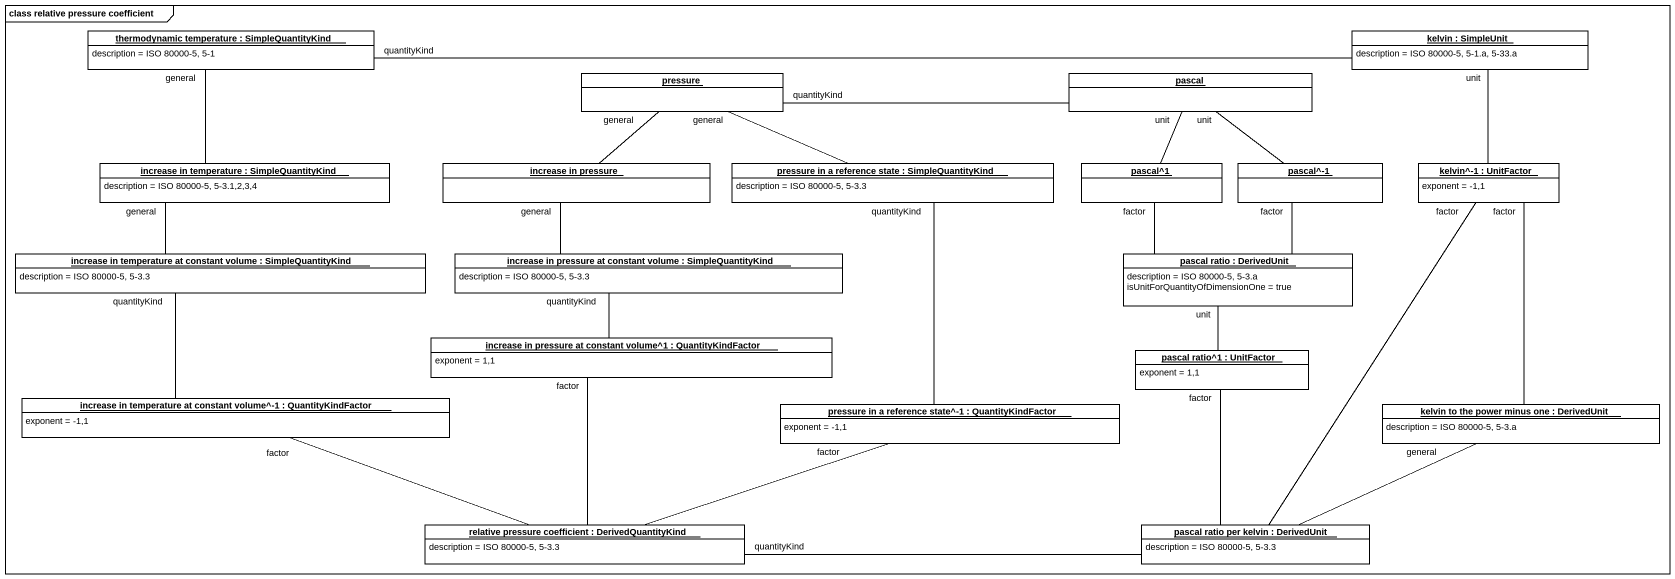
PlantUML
@startuml
mainframe class relative pressure coefficient
hide circle
hide empty members
object "thermodynamic temperature : SimpleQuantityKind" as thermodynamic_temperature #FFFFFF {
  description = ISO 80000-5, 5-1
}
object "kelvin : SimpleUnit" as kelvin #FFFFFF {
  description = ISO 80000-5, 5-1.a, 5-33.a
}
object pressure #FFFFFF
object pascal #FFFFFF
object "increase in temperature : SimpleQuantityKind" as increase_in_temperature #FFFFFF {
  description = ISO 80000-5, 5-3.1,2,3,4
}
object "increase in pressure" as increase_in_pressure #FFFFFF
object "pressure in a reference state : SimpleQuantityKind" as pressure_in_a_reference #FFFFFF {
  description = ISO 80000-5, 5-3.3
}
object "pascal^1" as pascal_1 #FFFFFF
object "pascal^-1" as pascal_1_2 #FFFFFF
object "kelvin^-1 : UnitFactor" as kelvin_1 #FFFFFF {
  exponent = -1,1
}
object "increase in temperature at constant volume : SimpleQuantityKind" as increase_in_temperature_at #FFFFFF {
  description = ISO 80000-5, 5-3.3
}
object "increase in pressure at constant volume : SimpleQuantityKind" as increase_in_pressure_at #FFFFFF {
  description = ISO 80000-5, 5-3.3
}
object "pascal ratio : DerivedUnit" as pascal_ratio #FFFFFF {
  description = ISO 80000-5, 5-3.a
  isUnitForQuantityOfDimensionOne = true
}
object "increase in pressure at constant volume^1 : QuantityKindFactor" as increase_in_pressure_at_2 #FFFFFF {
  exponent = 1,1
}
object "pascal ratio^1 : UnitFactor" as pascal_ratio_1 #FFFFFF {
  exponent = 1,1
}
object "increase in temperature at constant volume^-1 : QuantityKindFactor" as increase_in_temperature_at_2 #FFFFFF {
  exponent = -1,1
}
object "pressure in a reference state^-1 : QuantityKindFactor" as pressure_in_a_reference_2 #FFFFFF {
  exponent = -1,1
}
object "kelvin to the power minus one : DerivedUnit" as kelvin_to_the_power_minus #FFFFFF {
  description = ISO 80000-5, 5-3.a
}
object "relative pressure coefficient : DerivedQuantityKind" as relative_pressure #FFFFFF {
  description = ISO 80000-5, 5-3.3
}
object "pascal ratio per kelvin : DerivedUnit" as pascal_ratio_per_kelvin #FFFFFF {
  description = ISO 80000-5, 5-3.3
}
kelvin -left- thermodynamic_temperature : quantityKind
kelvin -- kelvin_1 : unit
pascal -left- pressure : quantityKind
pascal -- pascal_1 : unit
pascal -- pascal_1_2 : unit
increase_in_temperature -up- thermodynamic_temperature : general
increase_in_pressure -up- pressure : general
pressure_in_a_reference -left- pressure : general
pressure_in_a_reference -- pressure_in_a_reference_2 : quantityKind
pascal_1 -- pascal_ratio : factor
pascal_1_2 -- pascal_ratio : factor
kelvin_1 -- kelvin_to_the_power_minus : factor
kelvin_1 -- pascal_ratio_per_kelvin : factor
increase_in_temperature_at -up- increase_in_temperature : general
increase_in_temperature_at -- increase_in_temperature_at_2 : quantityKind
increase_in_pressure_at -up- increase_in_pressure : general
increase_in_pressure_at -- increase_in_pressure_at_2 : quantityKind
pascal_ratio -- pascal_ratio_1 : unit
increase_in_pressure_at_2 -- relative_pressure : factor
pascal_ratio_1 -- pascal_ratio_per_kelvin : factor
increase_in_temperature_at_2 -right- relative_pressure : factor
pressure_in_a_reference_2 -left- relative_pressure : factor
kelvin_to_the_power_minus -left- pascal_ratio_per_kelvin : general
pascal_ratio_per_kelvin -left- relative_pressure : quantityKind
@enduml
